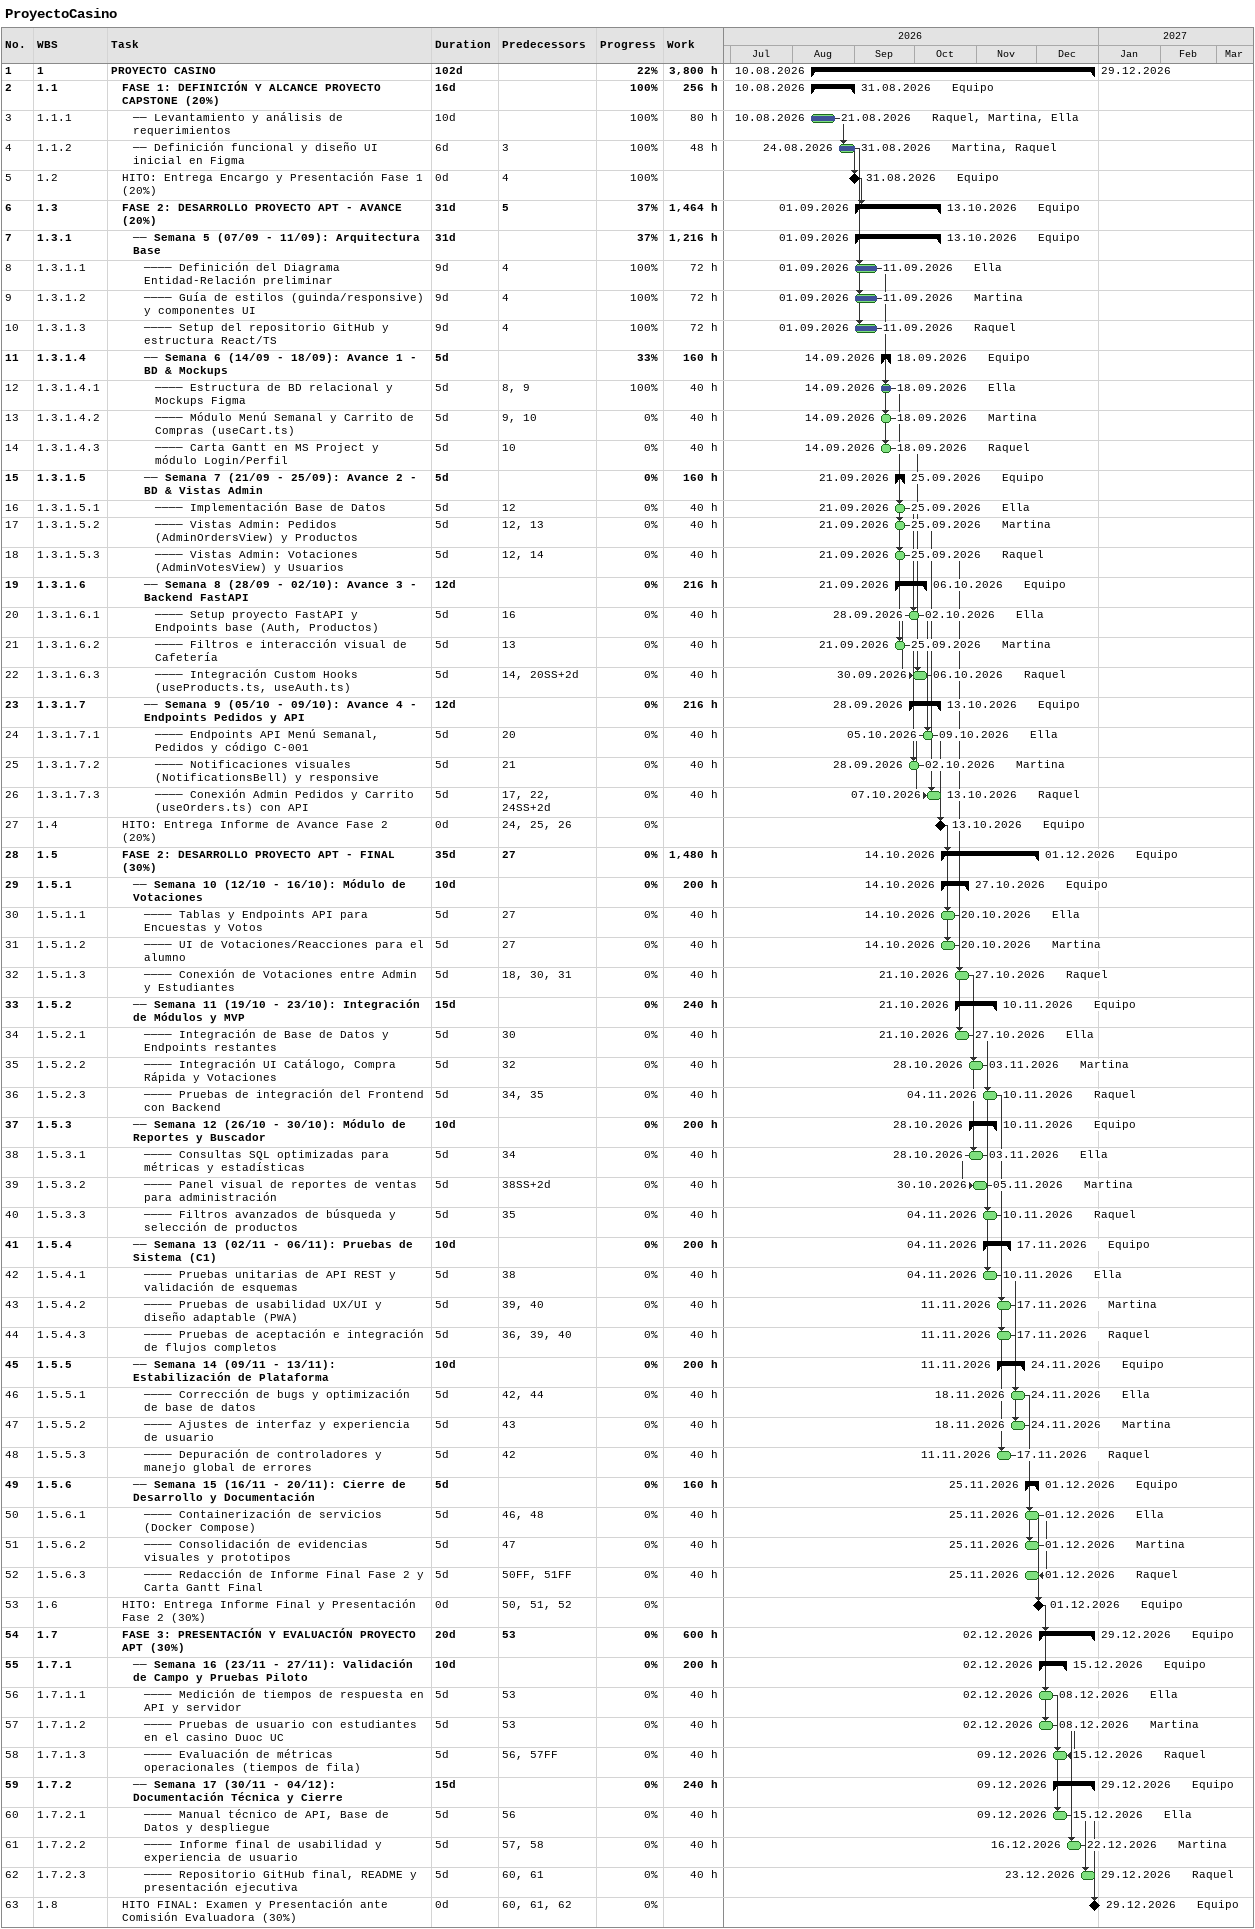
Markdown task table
ProyectoCasino

| ID | WBS | Task | Duration | Start | Finish | Predecessors | Resources | % complete | Work (h) |
|---|---|---|---|---|---|---|---|---|---|
| 1 | 1 | **PROYECTO CASINO** | 102d | 2026-08-10 | 2026-12-29 |  |  | 22 | 3800 |
| 2 | 1.1 | **FASE 1: DEFINICIÓN Y ALCANCE PROYECTO CAPSTONE (20%)** | 16d | 2026-08-10 | 2026-08-31 |  | Equipo | 100 | 256 |
| 3 | 1.1.1 | ── Levantamiento y análisis de requerimientos | 10d | 2026-08-10 | 2026-08-21 |  | Raquel, Martina, Ella | 100 | 80 |
| 4 | 1.1.2 | ── Definición funcional y diseño UI inicial en Figma | 6d | 2026-08-24 | 2026-08-31 | 3 | Martina, Raquel | 100 | 48 |
| 5 | 1.2 | HITO: Entrega Encargo y Presentación Fase 1 (20%) | 0d | 2026-08-31 | 2026-08-31 | 4 | Equipo | 100 |  |
| 6 | 1.3 | **FASE 2: DESARROLLO PROYECTO APT - AVANCE (20%)** | 31d | 2026-09-01 | 2026-10-13 | 5 | Equipo | 37 | 1464 |
| 7 | 1.3.1 | **── Semana 5 (07/09 - 11/09): Arquitectura Base** | 31d | 2026-09-01 | 2026-10-13 |  | Equipo | 37 | 1216 |
| 8 | 1.3.1.1 | ──── Definición del Diagrama Entidad-Relación preliminar | 9d | 2026-09-01 | 2026-09-11 | 4 | Ella | 100 | 72 |
| 9 | 1.3.1.2 | ──── Guía de estilos (guinda/responsive) y componentes UI | 9d | 2026-09-01 | 2026-09-11 | 4 | Martina | 100 | 72 |
| 10 | 1.3.1.3 | ──── Setup del repositorio GitHub y estructura React/TS | 9d | 2026-09-01 | 2026-09-11 | 4 | Raquel | 100 | 72 |
| 11 | 1.3.1.4 | **── Semana 6 (14/09 - 18/09): Avance 1 - BD & Mockups** | 5d | 2026-09-14 | 2026-09-18 |  | Equipo | 33 | 160 |
| 12 | 1.3.1.4.1 | ──── Estructura de BD relacional y Mockups Figma | 5d | 2026-09-14 | 2026-09-18 | 8, 9 | Ella | 100 | 40 |
| 13 | 1.3.1.4.2 | ──── Módulo Menú Semanal y Carrito de Compras (useCart.ts) | 5d | 2026-09-14 | 2026-09-18 | 9, 10 | Martina | 0 | 40 |
| 14 | 1.3.1.4.3 | ──── Carta Gantt en MS Project y módulo Login/Perfil | 5d | 2026-09-14 | 2026-09-18 | 10 | Raquel | 0 | 40 |
| 15 | 1.3.1.5 | **── Semana 7 (21/09 - 25/09): Avance 2 - BD & Vistas Admin** | 5d | 2026-09-21 | 2026-09-25 |  | Equipo | 0 | 160 |
| 16 | 1.3.1.5.1 | ──── Implementación Base de Datos | 5d | 2026-09-21 | 2026-09-25 | 12 | Ella | 0 | 40 |
| 17 | 1.3.1.5.2 | ──── Vistas Admin: Pedidos (AdminOrdersView) y Productos | 5d | 2026-09-21 | 2026-09-25 | 12, 13 | Martina | 0 | 40 |
| 18 | 1.3.1.5.3 | ──── Vistas Admin: Votaciones (AdminVotesView) y Usuarios | 5d | 2026-09-21 | 2026-09-25 | 12, 14 | Raquel | 0 | 40 |
| 19 | 1.3.1.6 | **── Semana 8 (28/09 - 02/10): Avance 3 - Backend FastAPI** | 12d | 2026-09-21 | 2026-10-06 |  | Equipo | 0 | 216 |
| 20 | 1.3.1.6.1 | ──── Setup proyecto FastAPI y Endpoints base (Auth, Productos) | 5d | 2026-09-28 | 2026-10-02 | 16 | Ella | 0 | 40 |
| 21 | 1.3.1.6.2 | ──── Filtros e interacción visual de Cafetería | 5d | 2026-09-21 | 2026-09-25 | 13 | Martina | 0 | 40 |
| 22 | 1.3.1.6.3 | ──── Integración Custom Hooks (useProducts.ts, useAuth.ts) | 5d | 2026-09-30 | 2026-10-06 | 14, 20SS+2d | Raquel | 0 | 40 |
| 23 | 1.3.1.7 | **── Semana 9 (05/10 - 09/10): Avance 4 - Endpoints Pedidos y API** | 12d | 2026-09-28 | 2026-10-13 |  | Equipo | 0 | 216 |
| 24 | 1.3.1.7.1 | ──── Endpoints API Menú Semanal, Pedidos y código C-001 | 5d | 2026-10-05 | 2026-10-09 | 20 | Ella | 0 | 40 |
| 25 | 1.3.1.7.2 | ──── Notificaciones visuales (NotificationsBell) y responsive | 5d | 2026-09-28 | 2026-10-02 | 21 | Martina | 0 | 40 |
| 26 | 1.3.1.7.3 | ──── Conexión Admin Pedidos y Carrito (useOrders.ts) con API | 5d | 2026-10-07 | 2026-10-13 | 17, 22, 24SS+2d | Raquel | 0 | 40 |
| 27 | 1.4 | HITO: Entrega Informe de Avance Fase 2 (20%) | 0d | 2026-10-13 | 2026-10-13 | 24, 25, 26 | Equipo | 0 |  |
| 28 | 1.5 | **FASE 2: DESARROLLO PROYECTO APT - FINAL (30%)** | 35d | 2026-10-14 | 2026-12-01 | 27 | Equipo | 0 | 1480 |
| 29 | 1.5.1 | **── Semana 10 (12/10 - 16/10): Módulo de Votaciones** | 10d | 2026-10-14 | 2026-10-27 |  | Equipo | 0 | 200 |
| 30 | 1.5.1.1 | ──── Tablas y Endpoints API para Encuestas y Votos | 5d | 2026-10-14 | 2026-10-20 | 27 | Ella | 0 | 40 |
| 31 | 1.5.1.2 | ──── UI de Votaciones/Reacciones para el alumno | 5d | 2026-10-14 | 2026-10-20 | 27 | Martina | 0 | 40 |
| 32 | 1.5.1.3 | ──── Conexión de Votaciones entre Admin y Estudiantes | 5d | 2026-10-21 | 2026-10-27 | 18, 30, 31 | Raquel | 0 | 40 |
| 33 | 1.5.2 | **── Semana 11 (19/10 - 23/10): Integración de Módulos y MVP** | 15d | 2026-10-21 | 2026-11-10 |  | Equipo | 0 | 240 |
| 34 | 1.5.2.1 | ──── Integración de Base de Datos y Endpoints restantes | 5d | 2026-10-21 | 2026-10-27 | 30 | Ella | 0 | 40 |
| 35 | 1.5.2.2 | ──── Integración UI Catálogo, Compra Rápida y Votaciones | 5d | 2026-10-28 | 2026-11-03 | 32 | Martina | 0 | 40 |
| 36 | 1.5.2.3 | ──── Pruebas de integración del Frontend con Backend | 5d | 2026-11-04 | 2026-11-10 | 34, 35 | Raquel | 0 | 40 |
| 37 | 1.5.3 | **── Semana 12 (26/10 - 30/10): Módulo de Reportes y Buscador** | 10d | 2026-10-28 | 2026-11-10 |  | Equipo | 0 | 200 |
| 38 | 1.5.3.1 | ──── Consultas SQL optimizadas para métricas y estadísticas | 5d | 2026-10-28 | 2026-11-03 | 34 | Ella | 0 | 40 |
| 39 | 1.5.3.2 | ──── Panel visual de reportes de ventas para administración | 5d | 2026-10-30 | 2026-11-05 | 38SS+2d | Martina | 0 | 40 |
| 40 | 1.5.3.3 | ──── Filtros avanzados de búsqueda y selección de productos | 5d | 2026-11-04 | 2026-11-10 | 35 | Raquel | 0 | 40 |
| 41 | 1.5.4 | **── Semana 13 (02/11 - 06/11): Pruebas de Sistema (C1)** | 10d | 2026-11-04 | 2026-11-17 |  | Equipo | 0 | 200 |
| 42 | 1.5.4.1 | ──── Pruebas unitarias de API REST y validación de esquemas | 5d | 2026-11-04 | 2026-11-10 | 38 | Ella | 0 | 40 |
| 43 | 1.5.4.2 | ──── Pruebas de usabilidad UX/UI y diseño adaptable (PWA) | 5d | 2026-11-11 | 2026-11-17 | 39, 40 | Martina | 0 | 40 |
| 44 | 1.5.4.3 | ──── Pruebas de aceptación e integración de flujos completos | 5d | 2026-11-11 | 2026-11-17 | 36, 39, 40 | Raquel | 0 | 40 |
| 45 | 1.5.5 | **── Semana 14 (09/11 - 13/11): Estabilización de Plataforma** | 10d | 2026-11-11 | 2026-11-24 |  | Equipo | 0 | 200 |
| 46 | 1.5.5.1 | ──── Corrección de bugs y optimización de base de datos | 5d | 2026-11-18 | 2026-11-24 | 42, 44 | Ella | 0 | 40 |
| 47 | 1.5.5.2 | ──── Ajustes de interfaz y experiencia de usuario | 5d | 2026-11-18 | 2026-11-24 | 43 | Martina | 0 | 40 |
| 48 | 1.5.5.3 | ──── Depuración de controladores y manejo global de errores | 5d | 2026-11-11 | 2026-11-17 | 42 | Raquel | 0 | 40 |
| 49 | 1.5.6 | **── Semana 15 (16/11 - 20/11): Cierre de Desarrollo y Documentación** | 5d | 2026-11-25 | 2026-12-01 |  | Equipo | 0 | 160 |
| 50 | 1.5.6.1 | ──── Containerización de servicios (Docker Compose) | 5d | 2026-11-25 | 2026-12-01 | 46, 48 | Ella | 0 | 40 |
| 51 | 1.5.6.2 | ──── Consolidación de evidencias visuales y prototipos | 5d | 2026-11-25 | 2026-12-01 | 47 | Martina | 0 | 40 |
| 52 | 1.5.6.3 | ──── Redacción de Informe Final Fase 2 y Carta Gantt Final | 5d | 2026-11-25 | 2026-12-01 | 50FF, 51FF | Raquel | 0 | 40 |
| 53 | 1.6 | HITO: Entrega Informe Final y Presentación Fase 2 (30%) | 0d | 2026-12-01 | 2026-12-01 | 50, 51, 52 | Equipo | 0 |  |
| 54 | 1.7 | **FASE 3: PRESENTACIÓN Y EVALUACIÓN PROYECTO APT (30%)** | 20d | 2026-12-02 | 2026-12-29 | 53 | Equipo | 0 | 600 |
| 55 | 1.7.1 | **── Semana 16 (23/11 - 27/11): Validación de Campo y Pruebas Piloto** | 10d | 2026-12-02 | 2026-12-15 |  | Equipo | 0 | 200 |
| 56 | 1.7.1.1 | ──── Medición de tiempos de respuesta en API y servidor | 5d | 2026-12-02 | 2026-12-08 | 53 | Ella | 0 | 40 |
| 57 | 1.7.1.2 | ──── Pruebas de usuario con estudiantes en el casino Duoc UC | 5d | 2026-12-02 | 2026-12-08 | 53 | Martina | 0 | 40 |
| 58 | 1.7.1.3 | ──── Evaluación de métricas operacionales (tiempos de fila) | 5d | 2026-12-09 | 2026-12-15 | 56, 57FF | Raquel | 0 | 40 |
| 59 | 1.7.2 | **── Semana 17 (30/11 - 04/12): Documentación Técnica y Cierre** | 15d | 2026-12-09 | 2026-12-29 |  | Equipo | 0 | 240 |
| 60 | 1.7.2.1 | ──── Manual técnico de API, Base de Datos y despliegue | 5d | 2026-12-09 | 2026-12-15 | 56 | Ella | 0 | 40 |
| 61 | 1.7.2.2 | ──── Informe final de usabilidad y experiencia de usuario | 5d | 2026-12-16 | 2026-12-22 | 57, 58 | Martina | 0 | 40 |
| 62 | 1.7.2.3 | ──── Repositorio GitHub final, README y presentación ejecutiva | 5d | 2026-12-23 | 2026-12-29 | 60, 61 | Raquel | 0 | 40 |
| 63 | 1.8 | HITO FINAL: Examen y Presentación ante Comisión Evaluadora (30%) | 0d | 2026-12-29 | 2026-12-29 | 60, 61, 62 | Equipo | 0 |  |
